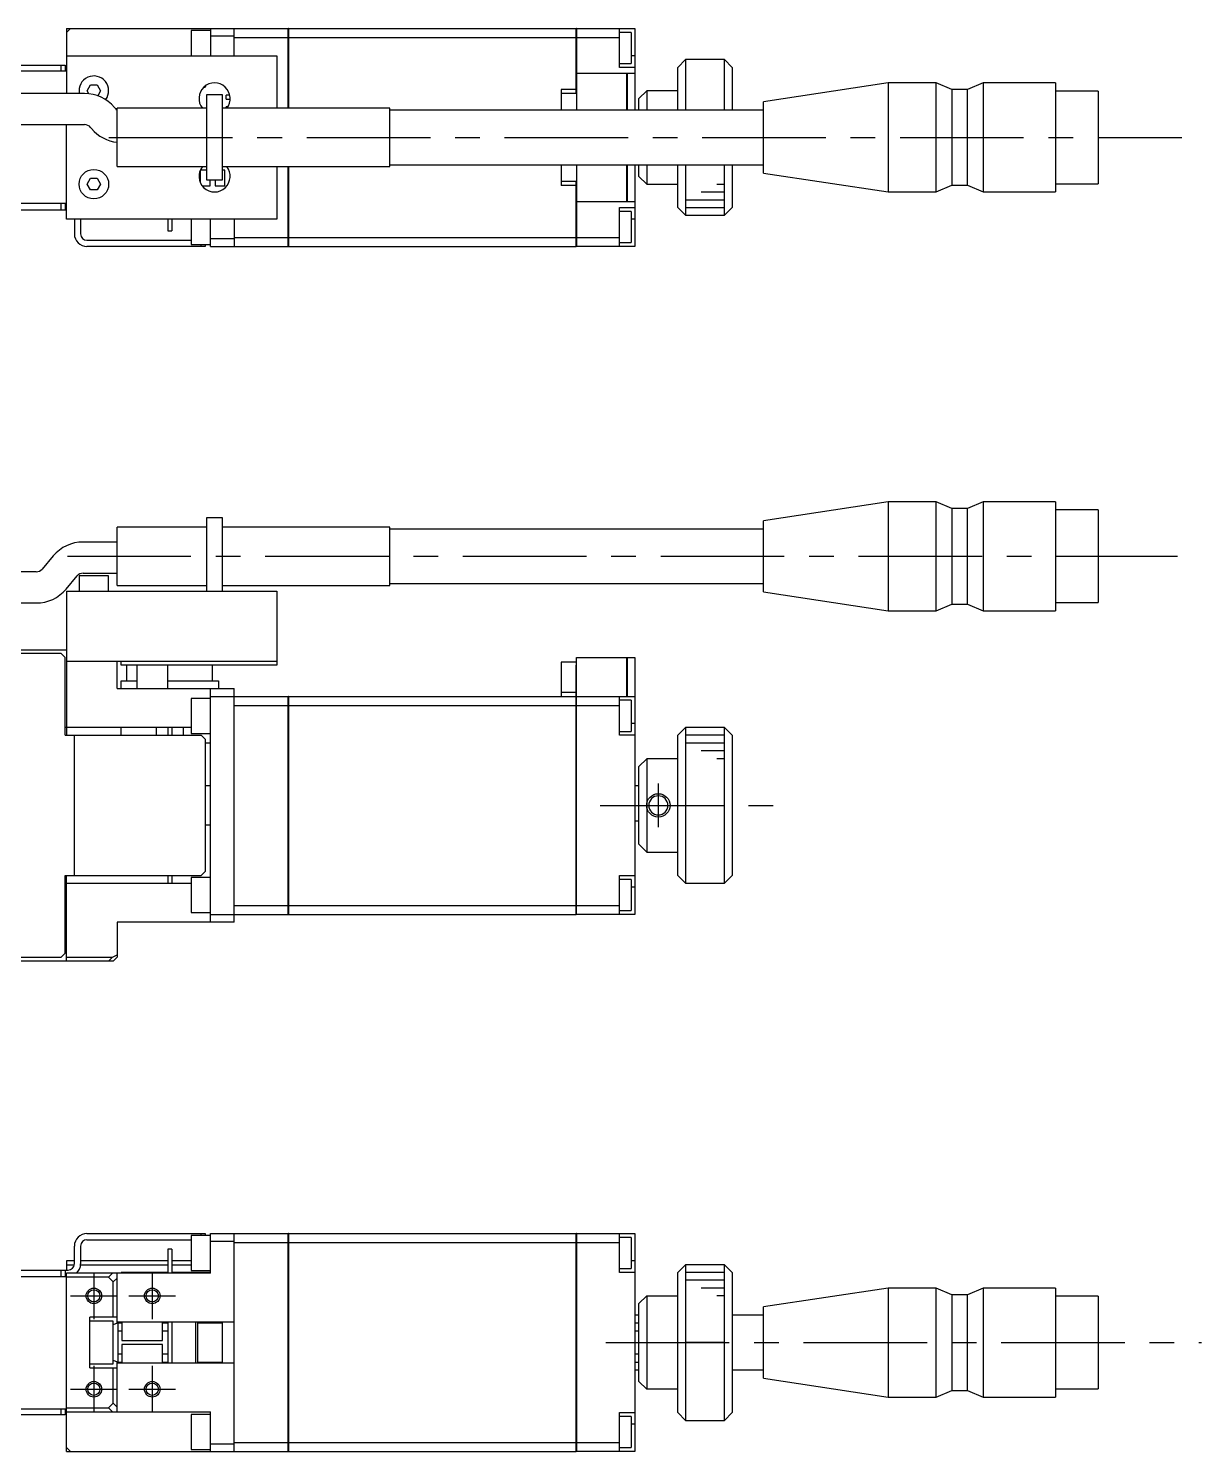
# Model space of a CAD drawing. Extents: x -1 to 623, y -8 to 193.
# Drawn here: x 159.1 to 309.8, y 10 to 192.8 of the extents above; entities that cross this region are included whole.
import ezdxf

# ---------------------------------------------------------------- set-up
doc = ezdxf.new("R2010")
doc.units = 0
doc.header["$LTSCALE"] = 0.5
doc.linetypes.add('CENTER', pattern=[50.8, 31.75, -6.35, 6.35, -6.35])
for name, color, linetype in [('MSM_CENTER', 1, 'CENTER'), ('MSM_CONTINUOUS', 7, 'CONTINUOUS'), ('MSM_NARROW', 5, 'CONTINUOUS')]:
    doc.layers.add(name, color=color, linetype=linetype)

msp = doc.modelspace()

# ---------------------------------------------------------------- linework, layer by layer
at = {"layer": 'MSM_CENTER'}
for p, q in [((169.441466, 178.8), (307.249948, 178.8)), ((164.099326, 125), (306.672674, 125)), ((239.999999, 90.199923), (239.999999, 95.799923)), ((232.527303, 93), (256.25187, 93)), ((167.500003, 33), (167.500003, 27)), ((175.000003, 33), (175.000003, 27)), ((164.500003, 30), (170.500003, 30)), ((172.000003, 30), (178.000003, 30)), ((233.238638, 24), (309.7646, 24)), ((167.500003, 21), (167.500003, 15)), ((175.000003, 21), (175.000003, 15)), ((164.500003, 18), (170.500003, 18)), ((172.000003, 18), (178.000003, 18))]:
    msp.add_line(p, q, dxfattribs=at)
at = {"layer": 'MSM_CONTINUOUS'}
for p, q in [((164.000003, 192.3), (164.500003, 192.8)), ((164.000003, 192.8), (192.450003, 192.8)), ((164.000003, 192.8), (164.000003, 184.449999)), ((180.000003, 192.55), (180.000003, 189.3)), ((182.500003, 192.55), (180.000003, 192.55)), ((182.500003, 192.8), (182.500003, 189.3)), ((185.500003, 189.3), (185.500003, 192.8)), ((192.450003, 182.55), (192.450003, 192.8)), ((192.500003, 192.79), (192.450003, 192.79)), ((192.500003, 192.8), (229.450003, 192.8)), ((192.500003, 192.8), (192.500003, 182.55)), ((229.450003, 184.453), (229.450003, 192.8)), ((229.500003, 192.79), (229.450003, 192.79)), ((229.500003, 192.8), (237.000003, 192.8)), ((229.500003, 192.8), (229.500003, 182.3)), ((235.000003, 187.8), (235.000003, 192.8)), ((236.500003, 192.3), (235.000003, 192.3)), ((236.500003, 192.3), (236.500003, 188.3)), ((237.000003, 192.8), (237.000003, 182.3)), ((185.500003, 191.8), (182.500003, 191.8)), ((185.500003, 191.645233), (192.450003, 191.645233)), ((192.500003, 191.64134), (192.450003, 191.64134)), ((192.500003, 191.645233), (229.450003, 191.645233)), ((229.500003, 191.64134), (229.450003, 191.64134)), ((229.500003, 191.645233), (235.000003, 191.645233)), ((164.000003, 189.3), (191.000003, 189.3)), ((191.000003, 189.3), (191.000003, 182.55)), ((235.000003, 188.3), (236.500003, 188.3)), ((237.000003, 189.3), (236.500003, 189.3)), ((243.500003, 188.8), (242.500003, 187.8)), ((243.500003, 188.8), (243.500003, 182.3)), ((248.500003, 188.8), (243.500003, 188.8)), ((248.500003, 182.3), (248.500003, 188.8)), ((249.500003, 187.8), (248.500003, 188.8)), ((151.500003, 188.099999), (163.800003, 188.099999)), ((164.000003, 187.299999), (151.500003, 187.299999)), ((163.300003, 187.299999), (163.300003, 188.099999)), ((163.800003, 188.099999), (163.800003, 187.299999)), ((229.500003, 187.05), (235.950003, 187.05)), ((237.000003, 187.8), (235.000003, 187.8)), ((235.950003, 182.3), (235.950003, 187.05)), ((236.000003, 187), (235.950003, 187)), ((236.000003, 187.05), (236.800003, 187.05)), ((236.000003, 187.05), (236.000003, 182.3)), ((236.800003, 187.029022), (236.800003, 187.05)), ((237.000003, 187.029022), (236.800003, 187.029022)), ((242.500003, 182.3), (242.500003, 187.8)), ((249.500003, 187.8), (249.500003, 182.3)), ((166.633977, 184.8), (167.06699, 185.55)), ((166.852797, 184.420995), (166.633977, 184.8)), ((167.06699, 185.55), (167.933016, 185.55)), ((167.933016, 185.55), (168.366028, 184.8)), ((168.366028, 184.8), (167.995936, 184.158982)), ((229.450003, 184.953), (227.500003, 184.953)), ((227.500003, 184.953), (227.500003, 182.3)), ((237.500003, 183.8), (238.500003, 184.8)), ((238.500003, 184.8), (238.500003, 182.3)), ((242.500003, 184.8), (238.500003, 184.8)), ((269.500003, 185.8), (253.500003, 183.37)), ((269.500003, 185.8), (269.500003, 171.8)), ((275.700003, 185.8), (269.500003, 185.8)), ((275.700003, 171.8), (275.700003, 185.8)), ((277.700003, 184.95), (275.700003, 185.8)), ((277.700003, 184.95), (277.700003, 172.65)), ((279.700003, 184.95), (277.700003, 184.95)), ((281.700003, 185.8), (279.700003, 184.95)), ((279.700003, 172.65), (279.700003, 184.95)), ((281.700003, 185.8), (281.700003, 171.8)), ((291.000003, 185.8), (281.700003, 185.8)), ((291.000003, 185.8), (291.000003, 171.8)), ((296.500003, 184.75), (291.000003, 184.75)), ((296.500003, 184.75), (296.500003, 172.85)), ((166.315018, 184.449999), (157.500003, 184.449999)), ((182.000003, 184.3), (184.000003, 184.3)), ((182.000003, 173.3), (182.000003, 184.3)), ((184.000003, 184.3), (184.000003, 173.3)), ((184.954325, 184.224998), (184.500003, 184.224998)), ((184.500003, 183.724998), (184.500003, 184.224998)), ((184.500003, 183.724998), (184.998596, 183.724998)), ((229.500003, 184.453), (227.500003, 184.453)), ((237.500003, 182.3), (237.500003, 183.8)), ((253.500003, 174.23), (253.500003, 183.37)), ((170.275182, 182.509079), (170.14524, 182.663938)), ((170.500003, 175.05), (170.500003, 182.55)), ((182.000003, 182.55), (170.500003, 182.55)), ((205.500003, 182.55), (184.000003, 182.55)), ((184.500003, 182.55), (184.500003, 182.724998)), ((184.686529, 182.724998), (184.500003, 182.724998)), ((205.500003, 175.05), (205.500003, 182.55)), ((253.500003, 182.3), (205.500003, 182.3)), ((157.500003, 180.449999), (166.315018, 180.449999)), ((164.000003, 168.3), (164.000003, 180.449999)), ((167.081062, 180.092787), (167.211005, 179.937928)), ((170.500003, 175.05), (182.000003, 175.05)), ((182.000003, 174.577498), (181.167503, 174.577498)), ((181.167503, 174.577498), (181.167503, 172.998787)), ((184.000003, 175.05), (205.500003, 175.05)), ((184.322503, 174.577498), (184.000003, 174.577498)), ((184.322503, 172.577498), (184.322503, 174.577498)), ((191.000003, 175.05), (191.000003, 168.3)), ((192.450003, 164.8), (192.450003, 175.05)), ((192.500003, 175.05), (192.500003, 164.8)), ((205.500003, 175.3), (253.500003, 175.3)), ((227.500003, 175.3), (227.500003, 172.647)), ((229.500003, 175.3), (229.500003, 164.8)), ((235.950003, 170.55), (235.950003, 175.3)), ((236.000003, 175.3), (236.000003, 170.55)), ((237.000003, 175.3), (237.000003, 164.8)), ((237.500003, 173.8), (237.500003, 175.3)), ((238.500003, 172.8), (237.500003, 173.8)), ((238.500003, 175.3), (238.500003, 172.8)), ((242.500003, 169.8), (242.500003, 175.3)), ((243.500003, 175.3), (243.500003, 168.8)), ((248.500003, 168.8), (248.500003, 175.3)), ((249.500003, 175.3), (249.500003, 169.8)), ((253.500003, 174.23), (269.500003, 171.8)), ((166.633977, 172.8), (167.06699, 173.55)), ((167.06699, 172.05), (166.633977, 172.8)), ((167.06699, 173.55), (167.933016, 173.55)), ((167.933016, 172.05), (167.06699, 172.05)), ((167.933016, 173.55), (168.366028, 172.8)), ((168.366028, 172.8), (167.933016, 172.05)), ((181.417129, 172.577498), (182.417503, 172.577498)), ((184.000003, 173.3), (182.000003, 173.3)), ((182.417503, 172.577498), (182.417503, 173.3)), ((183.072503, 173.3), (183.072503, 172.577498)), ((183.072503, 172.577498), (184.322503, 172.577498)), ((229.500003, 173.147), (227.500003, 173.147)), ((229.450003, 172.647), (227.500003, 172.647)), ((229.450003, 164.8), (229.450003, 173.147)), ((238.500003, 172.8), (242.500003, 172.8)), ((275.700003, 171.8), (277.700003, 172.65)), ((277.700003, 172.65), (279.700003, 172.65)), ((279.700003, 172.65), (281.700003, 171.8)), ((291.000003, 172.85), (296.500003, 172.85)), ((164.000003, 170.299999), (148.500003, 170.299999)), ((163.300003, 169.499999), (163.300003, 170.299999)), ((163.800003, 170.299999), (163.800003, 169.499999)), ((235.950003, 170.55), (229.500003, 170.55)), ((236.000003, 170.6), (235.950003, 170.6)), ((236.800003, 170.55), (236.000003, 170.55)), ((236.800003, 170.570979), (237.000003, 170.570979)), ((236.800003, 170.55), (236.800003, 170.570979)), ((269.500003, 171.8), (275.700003, 171.8)), ((281.700003, 171.8), (291.000003, 171.8)), ((148.800003, 169.499999), (164.000003, 169.499999)), ((191.000003, 168.3), (164.000003, 168.3)), ((165.000003, 168.3), (165.000003, 166.399999)), ((165.800003, 168.3), (165.800003, 166.399999)), ((177.000003, 168.3), (177.000003, 166.8)), ((177.500003, 168.3), (177.500003, 166.8)), ((180.000003, 168.3), (180.000003, 165.05)), ((182.500003, 164.8), (182.500003, 168.3)), ((185.500003, 168.3), (185.500003, 164.8)), ((235.000003, 169.8), (237.000003, 169.8)), ((235.000003, 164.8), (235.000003, 169.8)), ((236.500003, 169.3), (235.000003, 169.3)), ((236.500003, 169.3), (236.500003, 165.3)), ((237.000003, 168.3), (236.500003, 168.3)), ((242.500003, 169.8), (243.500003, 168.8)), ((243.500003, 168.8), (248.500003, 168.8)), ((248.500003, 168.8), (249.500003, 169.8)), ((177.000003, 166.8), (177.500003, 166.8)), ((166.600003, 165.599999), (180.000003, 165.599999)), ((181.800003, 164.799999), (166.600003, 164.799999)), ((180.000003, 165.05), (182.500003, 165.05)), ((181.300003, 164.799999), (181.300003, 165.05)), ((181.800003, 165.05), (181.800003, 164.799999)), ((182.500003, 165.8), (185.500003, 165.8)), ((182.500003, 164.8), (192.450003, 164.8)), ((185.500003, 165.954768), (192.450003, 165.954768)), ((192.500003, 165.958661), (192.450003, 165.958661)), ((192.500003, 164.81), (192.450003, 164.81)), ((192.500003, 165.954768), (229.450003, 165.954768)), ((192.500003, 164.8), (229.450003, 164.8)), ((229.500003, 165.958661), (229.450003, 165.958661)), ((229.500003, 164.81), (229.450003, 164.81)), ((229.500003, 165.954768), (235.000003, 165.954768)), ((237.000003, 164.8), (229.500003, 164.8)), ((235.000003, 165.3), (236.500003, 165.3)), ((269.500003, 132), (253.500003, 129.57)), ((269.500003, 132), (269.500003, 118)), ((275.700003, 132), (269.500003, 132)), ((275.700003, 118), (275.700003, 132)), ((277.700003, 131.15), (275.700003, 132)), ((281.700003, 132), (279.700003, 131.15)), ((281.700003, 132), (281.700003, 118)), ((291.000003, 132), (281.700003, 132)), ((291.000003, 132), (291.000003, 118)), ((182.000003, 130), (184.000003, 130)), ((182.000003, 120.5), (182.000003, 130)), ((184.000003, 130), (184.000003, 120.5)), ((277.700003, 131.15), (277.700003, 118.85)), ((279.700003, 131.15), (277.700003, 131.15)), ((279.700003, 118.85), (279.700003, 131.15)), ((296.500003, 130.95), (291.000003, 130.95)), ((296.500003, 130.95), (296.500003, 119.05)), ((182.000003, 128.75), (170.500003, 128.75)), ((170.500003, 121.25), (170.500003, 128.75)), ((205.500003, 128.75), (184.000003, 128.75)), ((205.500003, 121.25), (205.500003, 128.75)), ((253.500003, 128.5), (205.500003, 128.5)), ((253.500003, 120.43), (253.500003, 129.57)), ((170.500003, 126.830222), (166.112864, 126.830222)), ((162.282642, 125.04416), (160.867124, 123.357213)), ((160.10108, 123), (157.500003, 123)), ((165.600003, 122.5), (165.600003, 120.5)), ((169.400003, 122.5), (165.600003, 122.5)), ((166.112864, 122.830222), (170.500003, 122.830222)), ((169.400003, 120.5), (169.400003, 122.5)), ((163.931302, 120.786062), (165.346819, 122.47301)), ((170.500003, 121.25), (182.000003, 121.25)), ((184.000003, 121.25), (205.500003, 121.25)), ((205.500003, 121.5), (253.500003, 121.5)), ((157.500003, 119), (160.10108, 119)), ((164.000003, 120.5), (191.000003, 120.5)), ((164.000003, 120.5), (164.000003, 102)), ((191.000003, 120.5), (191.000003, 111)), ((253.500003, 120.43), (269.500003, 118)), ((275.700003, 118), (277.700003, 118.85)), ((277.700003, 118.85), (279.700003, 118.85)), ((279.700003, 118.85), (281.700003, 118)), ((291.000003, 119.05), (296.500003, 119.05)), ((269.500003, 118), (275.700003, 118)), ((281.700003, 118), (291.000003, 118)), ((58.500003, 113), (164.000003, 113)), ((163.300003, 112.5), (149.300003, 112.5)), ((163.800003, 112), (163.300003, 112.5)), ((163.800003, 102), (163.800003, 112)), ((229.500003, 112), (235.950003, 112)), ((229.500003, 79), (229.500003, 112)), ((235.950003, 107), (235.950003, 112)), ((236.000003, 111.95), (235.950003, 111.95)), ((236.000003, 112), (237.000003, 112)), ((236.000003, 112), (236.000003, 107)), ((237.000003, 112), (237.000003, 79)), ((191.000003, 111.5), (164.000003, 111.5)), ((170.500005, 108), (170.500005, 111.5)), ((171.000003, 111), (171.000003, 111.5)), ((191.000003, 111), (171.000003, 111)), ((171.750003, 109), (171.750003, 111)), ((173.000003, 111), (173.000003, 108)), ((177.000003, 108), (177.000003, 111)), ((182.750003, 109), (182.750003, 111)), ((229.500003, 111.4), (227.500003, 111.4)), ((227.500003, 111.4), (227.500003, 107)), ((229.450003, 111), (229.500003, 111)), ((229.450003, 79), (229.450003, 111)), ((170.500005, 108), (185.500003, 108)), ((171.000003, 108), (171.000003, 109)), ((171.000003, 109), (173.000003, 109)), ((177.000003, 109), (183.500003, 109)), ((182.500003, 78), (182.500003, 108)), ((183.500003, 109), (183.500003, 108)), ((185.500003, 78), (185.500003, 108)), ((180.000003, 106.75), (180.000003, 102.25)), ((182.500003, 106.75), (180.000003, 106.75)), ((182.500003, 107), (192.450003, 107)), ((192.450003, 79), (192.450003, 107)), ((192.500003, 106.99), (192.450003, 106.99)), ((192.500003, 107), (229.450003, 107)), ((192.500003, 107), (192.500003, 79)), ((229.450003, 107.5), (227.500003, 107.5)), ((229.500003, 106.99), (229.450003, 106.99)), ((229.500003, 107), (237.000003, 107)), ((235.000003, 102), (235.000003, 107)), ((236.500003, 106.5), (235.000003, 106.5)), ((236.500003, 106.5), (236.500003, 102.5)), ((185.500003, 105.845233), (192.450003, 105.845233)), ((192.500003, 105.84134), (192.450003, 105.84134)), ((192.500003, 105.845233), (229.450003, 105.845233)), ((229.500003, 105.84134), (229.450003, 105.84134)), ((229.500003, 105.845233), (235.000003, 105.845233)), ((180.000003, 103), (163.800003, 103)), ((171.000003, 102), (171.000003, 103)), ((175.500003, 103), (175.500003, 102)), ((177.000003, 103), (177.000003, 102)), ((177.500003, 103), (177.500003, 102)), ((179.000003, 102), (179.000003, 103)), ((235.000003, 102.5), (236.500003, 102.5)), ((237.000003, 103.5), (236.500003, 103.5)), ((243.500003, 103), (242.500003, 102)), ((243.500003, 103), (243.500003, 83)), ((248.500003, 103), (243.500003, 103)), ((248.500003, 83), (248.500003, 103)), ((249.500003, 102), (248.500003, 103)), ((163.800003, 102), (181.300003, 102)), ((165.000003, 84), (165.000003, 102)), ((180.000003, 102.25), (182.500003, 102.25)), ((181.800003, 101.5), (181.300003, 102)), ((181.800003, 101.5), (181.800003, 84.5)), ((182.500003, 101), (181.800003, 101)), ((237.000003, 102), (235.000003, 102)), ((242.500003, 84), (242.500003, 102)), ((249.500003, 102), (249.500003, 84)), ((237.500003, 98), (238.500003, 99)), ((242.500003, 99), (238.500003, 99)), ((238.500003, 99), (238.500003, 87)), ((237.500003, 88), (237.500003, 98)), ((182.500003, 95.5), (181.800003, 95.5)), ((237.500003, 95.5), (237.000003, 95.5)), ((181.800003, 90.5), (182.500003, 90.5)), ((237.000003, 91), (237.500003, 91)), ((238.500003, 87), (237.500003, 88)), ((238.500003, 87), (242.500003, 87)), ((181.300003, 84), (181.800003, 84.5)), ((163.800003, 74), (163.800003, 84)), ((163.800003, 84), (181.300003, 84)), ((163.800003, 83), (180.000003, 83)), ((164.000003, 73), (164.000003, 84)), ((177.000003, 84), (177.000003, 83)), ((177.500003, 84), (177.500003, 83)), ((180.000003, 83.75), (180.000003, 79.25)), ((182.500003, 83.75), (180.000003, 83.75)), ((235.000003, 84), (237.000003, 84)), ((235.000003, 79), (235.000003, 84)), ((236.500003, 83.5), (235.000003, 83.5)), ((236.500003, 83.5), (236.500003, 79.5)), ((237.000003, 82.5), (236.500003, 82.5)), ((242.500003, 84), (243.500003, 83)), ((243.500003, 83), (248.500003, 83)), ((248.500003, 83), (249.500003, 84)), ((180.000003, 79.25), (182.500003, 79.25)), ((182.500003, 79), (192.450003, 79)), ((185.500003, 80.154768), (192.450003, 80.154768)), ((192.500003, 80.158661), (192.450003, 80.158661)), ((192.500003, 79.01), (192.450003, 79.01)), ((192.500003, 80.154768), (229.450003, 80.154768)), ((192.500003, 79), (229.450003, 79)), ((229.500003, 80.158661), (229.450003, 80.158661)), ((229.500003, 79.01), (229.450003, 79.01)), ((229.500003, 80.154768), (235.000003, 80.154768)), ((237.000003, 79), (229.500003, 79)), ((235.000003, 79.5), (236.500003, 79.5)), ((170.500018, 78), (170.500003, 73.5)), ((185.500003, 78), (170.500003, 78)), ((149.300003, 73.5), (163.300003, 73.5)), ((163.300003, 73.5), (163.800003, 74)), ((164.000003, 73.5), (169.88763, 73.5)), ((169.38763, 73), (169.88763, 73.5)), ((169.88763, 73.5), (170.500004, 73.806186)), ((170.500003, 73.5), (170.000003, 73)), ((170.000003, 73), (135.000003, 73)), ((166.600003, 38.000001), (181.800003, 38.000001)), ((166.600003, 37.200001), (180.000003, 37.200001)), ((182.500003, 37.75), (180.000003, 37.75)), ((180.000003, 37.75), (180.000003, 33.25)), ((181.300003, 37.75), (181.300003, 38.000001)), ((181.800003, 38.000001), (181.800003, 37.75)), ((182.500003, 38), (192.450003, 38)), ((182.500003, 32.900002), (182.500003, 38)), ((185.500003, 37), (182.500003, 37)), ((185.500003, 10), (185.500003, 38)), ((185.500003, 36.845232), (192.450003, 36.845232)), ((192.450003, 10), (192.450003, 38)), ((192.500003, 37.99), (192.450003, 37.99)), ((192.500003, 36.841339), (192.450003, 36.841339)), ((192.500003, 38), (229.450003, 38)), ((192.500003, 38), (192.500003, 10)), ((192.500003, 36.845232), (229.450003, 36.845232)), ((229.450003, 10), (229.450003, 38)), ((229.500003, 37.99), (229.450003, 37.99)), ((229.500003, 36.841339), (229.450003, 36.841339)), ((229.500003, 38), (237.000003, 38)), ((229.500003, 38), (229.500003, 10)), ((229.500003, 36.845232), (235.000003, 36.845232)), ((235.000003, 33), (235.000003, 38)), ((236.500003, 37.5), (235.000003, 37.5)), ((236.500003, 37.5), (236.500003, 33.5)), ((237.000003, 38), (237.000003, 10)), ((165.000003, 34.100001), (165.000003, 36.400001)), ((165.800003, 36.400001), (165.800003, 34.100001)), ((177.000003, 36), (177.000003, 32.900002)), ((177.500003, 36), (177.000003, 36)), ((177.500003, 36), (177.500003, 32.900002)), ((148.800003, 33.300001), (164.200003, 33.300001)), ((163.300003, 32.500001), (163.300003, 33.300001)), ((163.800003, 33.300001), (163.800003, 32.500001)), ((165.000003, 34.5), (164.000003, 34.5)), ((164.000003, 34.5), (164.000003, 33.300001)), ((164.000003, 34), (164.993728, 34)), ((165.796875, 34), (177.000003, 34)), ((177.000003, 34.5), (165.800003, 34.5)), ((171.000003, 33.000002), (171.000003, 32.900002)), ((177.000003, 33.000002), (171.000003, 33.000002)), ((180.000003, 34.5), (177.500003, 34.5)), ((177.500003, 34), (180.000003, 34)), ((182.500003, 33.000002), (177.500003, 33.000002)), ((180.000003, 33.25), (182.500003, 33.25)), ((235.000003, 33.5), (236.500003, 33.5)), ((237.000003, 33), (235.000003, 33)), ((237.000003, 34.5), (236.500003, 34.5)), ((243.500003, 34), (242.500003, 33)), ((242.500003, 15), (242.500003, 33)), ((248.500003, 34), (243.500003, 34)), ((243.500003, 34), (243.500003, 14)), ((249.500003, 33), (248.500003, 34)), ((248.500003, 14), (248.500003, 34)), ((249.500003, 33), (249.500003, 15)), ((148.500003, 32.500001), (164.000003, 32.500001)), ((164.000003, 10), (164.000003, 32.900002)), ((182.500003, 32.900002), (164.000003, 32.900002)), ((169.38763, 32.400002), (164.000003, 32.400002)), ((169.38763, 32.400002), (169.88763, 32.900002)), ((170.000003, 31.787629), (169.38763, 32.400002)), ((170.500003, 32.287629), (170.000003, 31.787629)), ((170.000003, 27.249999), (170.000003, 31.787629)), ((170.500003, 26.489478), (170.500003, 32.900002)), ((238.500003, 30), (237.500003, 29)), ((238.500003, 30), (242.500003, 30)), ((238.500003, 30), (238.500003, 18)), ((269.500003, 31), (253.500003, 28.57)), ((269.500003, 31), (269.500003, 17)), ((275.700003, 31), (269.500003, 31)), ((275.700003, 17), (275.700003, 31)), ((277.700003, 30.15), (275.700003, 31)), ((277.700003, 30.15), (277.700003, 17.85)), ((279.700003, 30.15), (277.700003, 30.15)), ((281.700003, 31), (279.700003, 30.15)), ((279.700003, 17.85), (279.700003, 30.15)), ((281.700003, 31), (281.700003, 17)), ((291.000003, 31), (281.700003, 31)), ((291.000003, 31), (291.000003, 17)), ((296.500003, 29.95), (291.000003, 29.95)), ((296.500003, 29.95), (296.500003, 18.05)), ((237.500003, 27.5), (237.000003, 27.5)), ((237.500003, 19), (237.500003, 29)), ((253.500003, 27.5), (249.500003, 27.5)), ((253.500003, 19.43), (253.500003, 28.57)), ((167.000003, 20.749999), (167.000003, 27.249999)), ((170.500003, 27.249999), (167.000003, 27.249999)), ((170.000003, 26.750001), (167.000003, 26.750001)), ((170.500003, 26.489478), (169.999733, 26.279655)), ((170.000003, 21.250001), (170.000003, 26.750001)), ((185.500003, 26.6), (170.500003, 26.6)), ((170.600003, 21.4), (170.600003, 26.6)), ((171.100003, 26.5), (170.600003, 26.5)), ((171.000003, 26.6), (171.000003, 26.5)), ((171.100003, 26.6), (171.100003, 24.250001)), ((176.300003, 24.250001), (176.300003, 26.6)), ((177.000003, 26.5), (176.300003, 26.5)), ((177.000003, 26.6), (177.000003, 21.4)), ((177.500003, 26.6), (177.500003, 21.4)), ((180.600003, 21.4), (180.600003, 26.6)), ((180.800003, 26.6), (180.800003, 21.4)), ((184.000003, 26.5), (180.800003, 26.5)), ((184.000003, 26.6), (184.000003, 21.4)), ((237.500003, 26.5), (237.000003, 26.5)), ((170.600003, 25.5), (171.100003, 25.5)), ((171.100003, 24.250001), (176.300003, 24.250001)), ((176.300003, 25.5), (177.000003, 25.5)), ((237.000003, 25.5), (237.500003, 25.5)), ((248.500003, 24), (243.500003, 24)), ((171.100003, 22.5), (170.600003, 22.5)), ((176.300003, 23.750001), (171.100003, 23.750001)), ((171.100003, 23.750001), (171.100003, 21.4)), ((176.300003, 21.4), (176.300003, 23.750001)), ((177.000003, 22.5), (176.300003, 22.5)), ((237.500003, 22.5), (237.000003, 22.5)), ((167.000003, 21.250001), (170.000003, 21.250001)), ((167.000003, 20.749999), (170.500003, 20.749999)), ((169.999637, 21.720398), (170.500003, 21.510522)), ((170.000003, 16.212372), (170.000003, 20.749999)), ((170.500003, 15.1), (170.500003, 21.510522)), ((170.500003, 21.4), (185.500003, 21.4)), ((170.600003, 21.5), (171.100003, 21.5)), ((171.000003, 21.5), (171.000003, 21.4)), ((176.300003, 21.5), (177.000003, 21.5)), ((180.800003, 21.5), (184.000003, 21.5)), ((237.000003, 21.5), (237.500003, 21.5)), ((237.000003, 20.5), (237.500003, 20.5)), ((249.500003, 20.5), (253.500003, 20.5)), ((237.500003, 19), (238.500003, 18)), ((253.500003, 19.43), (269.500003, 17)), ((242.500003, 18), (238.500003, 18)), ((269.500003, 17), (275.700003, 17)), ((275.700003, 17), (277.700003, 17.85)), ((277.700003, 17.85), (279.700003, 17.85)), ((279.700003, 17.85), (281.700003, 17)), ((281.700003, 17), (291.000003, 17)), ((291.000003, 18.05), (296.500003, 18.05)), ((148.500003, 15.500001), (164.000003, 15.500001)), ((163.800003, 14.700001), (148.800003, 14.700001)), ((163.300003, 14.700001), (163.300003, 15.500001)), ((163.800003, 15.500001), (163.800003, 14.700001)), ((164.000003, 15.6), (169.38763, 15.6)), ((164.000003, 15.1), (182.500003, 15.1)), ((169.38763, 15.6), (170.000003, 16.212372)), ((169.88763, 15.1), (169.38763, 15.6)), ((170.000003, 16.212372), (170.500003, 15.712372)), ((182.500003, 14.75), (180.000003, 14.75)), ((180.000003, 14.75), (180.000003, 10.25)), ((182.500003, 10), (182.500003, 15.1)), ((235.000003, 15), (237.000003, 15)), ((235.000003, 10), (235.000003, 15)), ((242.500003, 15), (243.500003, 14)), ((248.500003, 14), (249.500003, 15)), ((236.500003, 14.5), (235.000003, 14.5)), ((236.500003, 14.5), (236.500003, 10.5)), ((237.000003, 13.5), (236.500003, 13.5)), ((243.500003, 14), (248.500003, 14)), ((182.500003, 11), (185.500003, 11)), ((185.500003, 11.154767), (192.450003, 11.154767)), ((192.500003, 11.15866), (192.450003, 11.15866)), ((192.500003, 11.154767), (229.450003, 11.154767)), ((229.500003, 11.15866), (229.450003, 11.15866)), ((229.500003, 11.154767), (235.000003, 11.154767)), ((164.500003, 10), (164.000003, 10.5)), ((164.000003, 10), (192.450003, 10)), ((180.000003, 10.25), (182.500003, 10.25)), ((192.500003, 10.01), (192.450003, 10.01)), ((192.500003, 10), (229.450003, 10)), ((229.500003, 10.01), (229.450003, 10.01)), ((237.000003, 10), (229.500003, 10)), ((235.000003, 10.5), (236.500003, 10.5))]:
    msp.add_line(p, q, dxfattribs=at)
for centre, radius in [((167.500003, 172.8), 1.9), ((167.500003, 30), 0.7835), ((175.000003, 30), 0.7835), ((167.500003, 18), 0.7835), ((175.000003, 18), 0.7835)]:
    msp.add_circle(centre, radius, dxfattribs=at)
at = {"layer": 'MSM_CONTINUOUS', "extrusion": (0, 0, -1)}
msp.add_circle((-239.999999, 92.999923), 1.2295, dxfattribs=at)
at = {"layer": 'MSM_CONTINUOUS'}
for centre, radius, start, end in [((167.500003, 184.8), 1.9, 323.006023, 190.615139), ((183.000003, 183.8), 2, 321.317813, 218.682187), ((181.700003, 185.467498), 0.2, 255.073361, 0.807391), ((166.315018, 179.449999), 5, 40, 90), ((171.041227, 183.151866), 1, 220, 237.233009), ((166.315018, 179.449999), 1, 40, 90), ((171.041227, 183.151866), 5, 220, 263.785856), ((183.000003, 173.8), 2, 141.317813, 38.682187), ((166.600003, 166.399999), 1.6, 180, 270), ((166.600003, 166.399999), 0.8, 180, 270), ((166.112864, 121.830222), 5, 90, 140), ((160.10108, 124), 1, 270, 320), ((166.112864, 121.830222), 1, 90, 140), ((160.10108, 124), 5, 270, 320), ((166.600003, 36.400001), 1.6, 90, 180), ((166.600003, 36.400001), 0.8, 90, 180), ((164.200003, 34.100001), 0.8, 270, 0), ((164.200003, 34.100001), 1.6, 311.409676, 0)]:
    msp.add_arc(centre, radius, start, end, dxfattribs=at)
at = {"layer": 'MSM_NARROW'}
for p, q in [((247.500003, 172.8), (248.500003, 172.8)), ((243.500003, 170.8), (248.500003, 170.8)), ((245.500003, 171.8), (248.500003, 171.8)), ((243.500003, 169.8), (248.500003, 169.8)), ((248.500003, 102), (243.500003, 102)), ((248.500003, 101), (243.500003, 101)), ((248.500003, 100), (245.500003, 100)), ((248.500003, 99), (247.500003, 99)), ((248.500003, 33), (243.500003, 33)), ((248.500003, 32), (243.500003, 32)), ((248.500003, 31), (245.500003, 31)), ((248.500003, 30), (247.500003, 30))]:
    msp.add_line(p, q, dxfattribs=at)
for centre, radius in [((239.999999, 92.999923), 1.5), ((167.500003, 30), 1), ((175.000003, 30), 1), ((167.500003, 18), 1), ((175.000003, 18), 1)]:
    msp.add_circle(centre, radius, dxfattribs=at)

doc.saveas('drawing.dxf')
